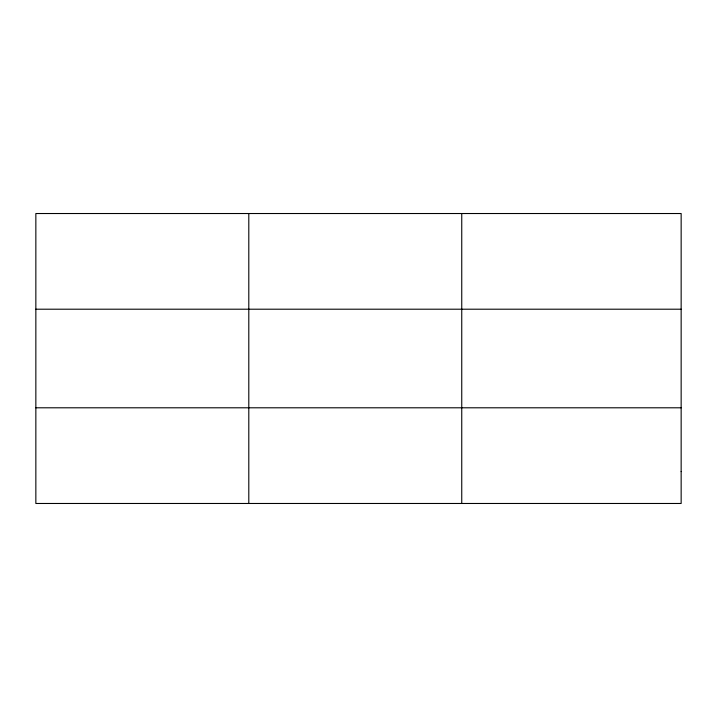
<?xml version="1.0" encoding="UTF-8"?>
<svg xmlns="http://www.w3.org/2000/svg" width="717" height="717" viewBox="0 0 717 717"><rect width="100%" height="100%" fill="white"/><g stroke="black" fill="none" stroke-linecap="round" stroke-linejoin="round"><path stroke-width="1.08" d="M248.799 213.523L248.799 503.477M461.748 213.523L461.748 503.477M35.85 309.206L681.15 309.206M35.85 407.794L681.15 407.794M681.15 471.589L681.15 503.477L35.85 503.477L35.85 213.523L681.15 213.523L681.15 471.589"/></g></svg>
